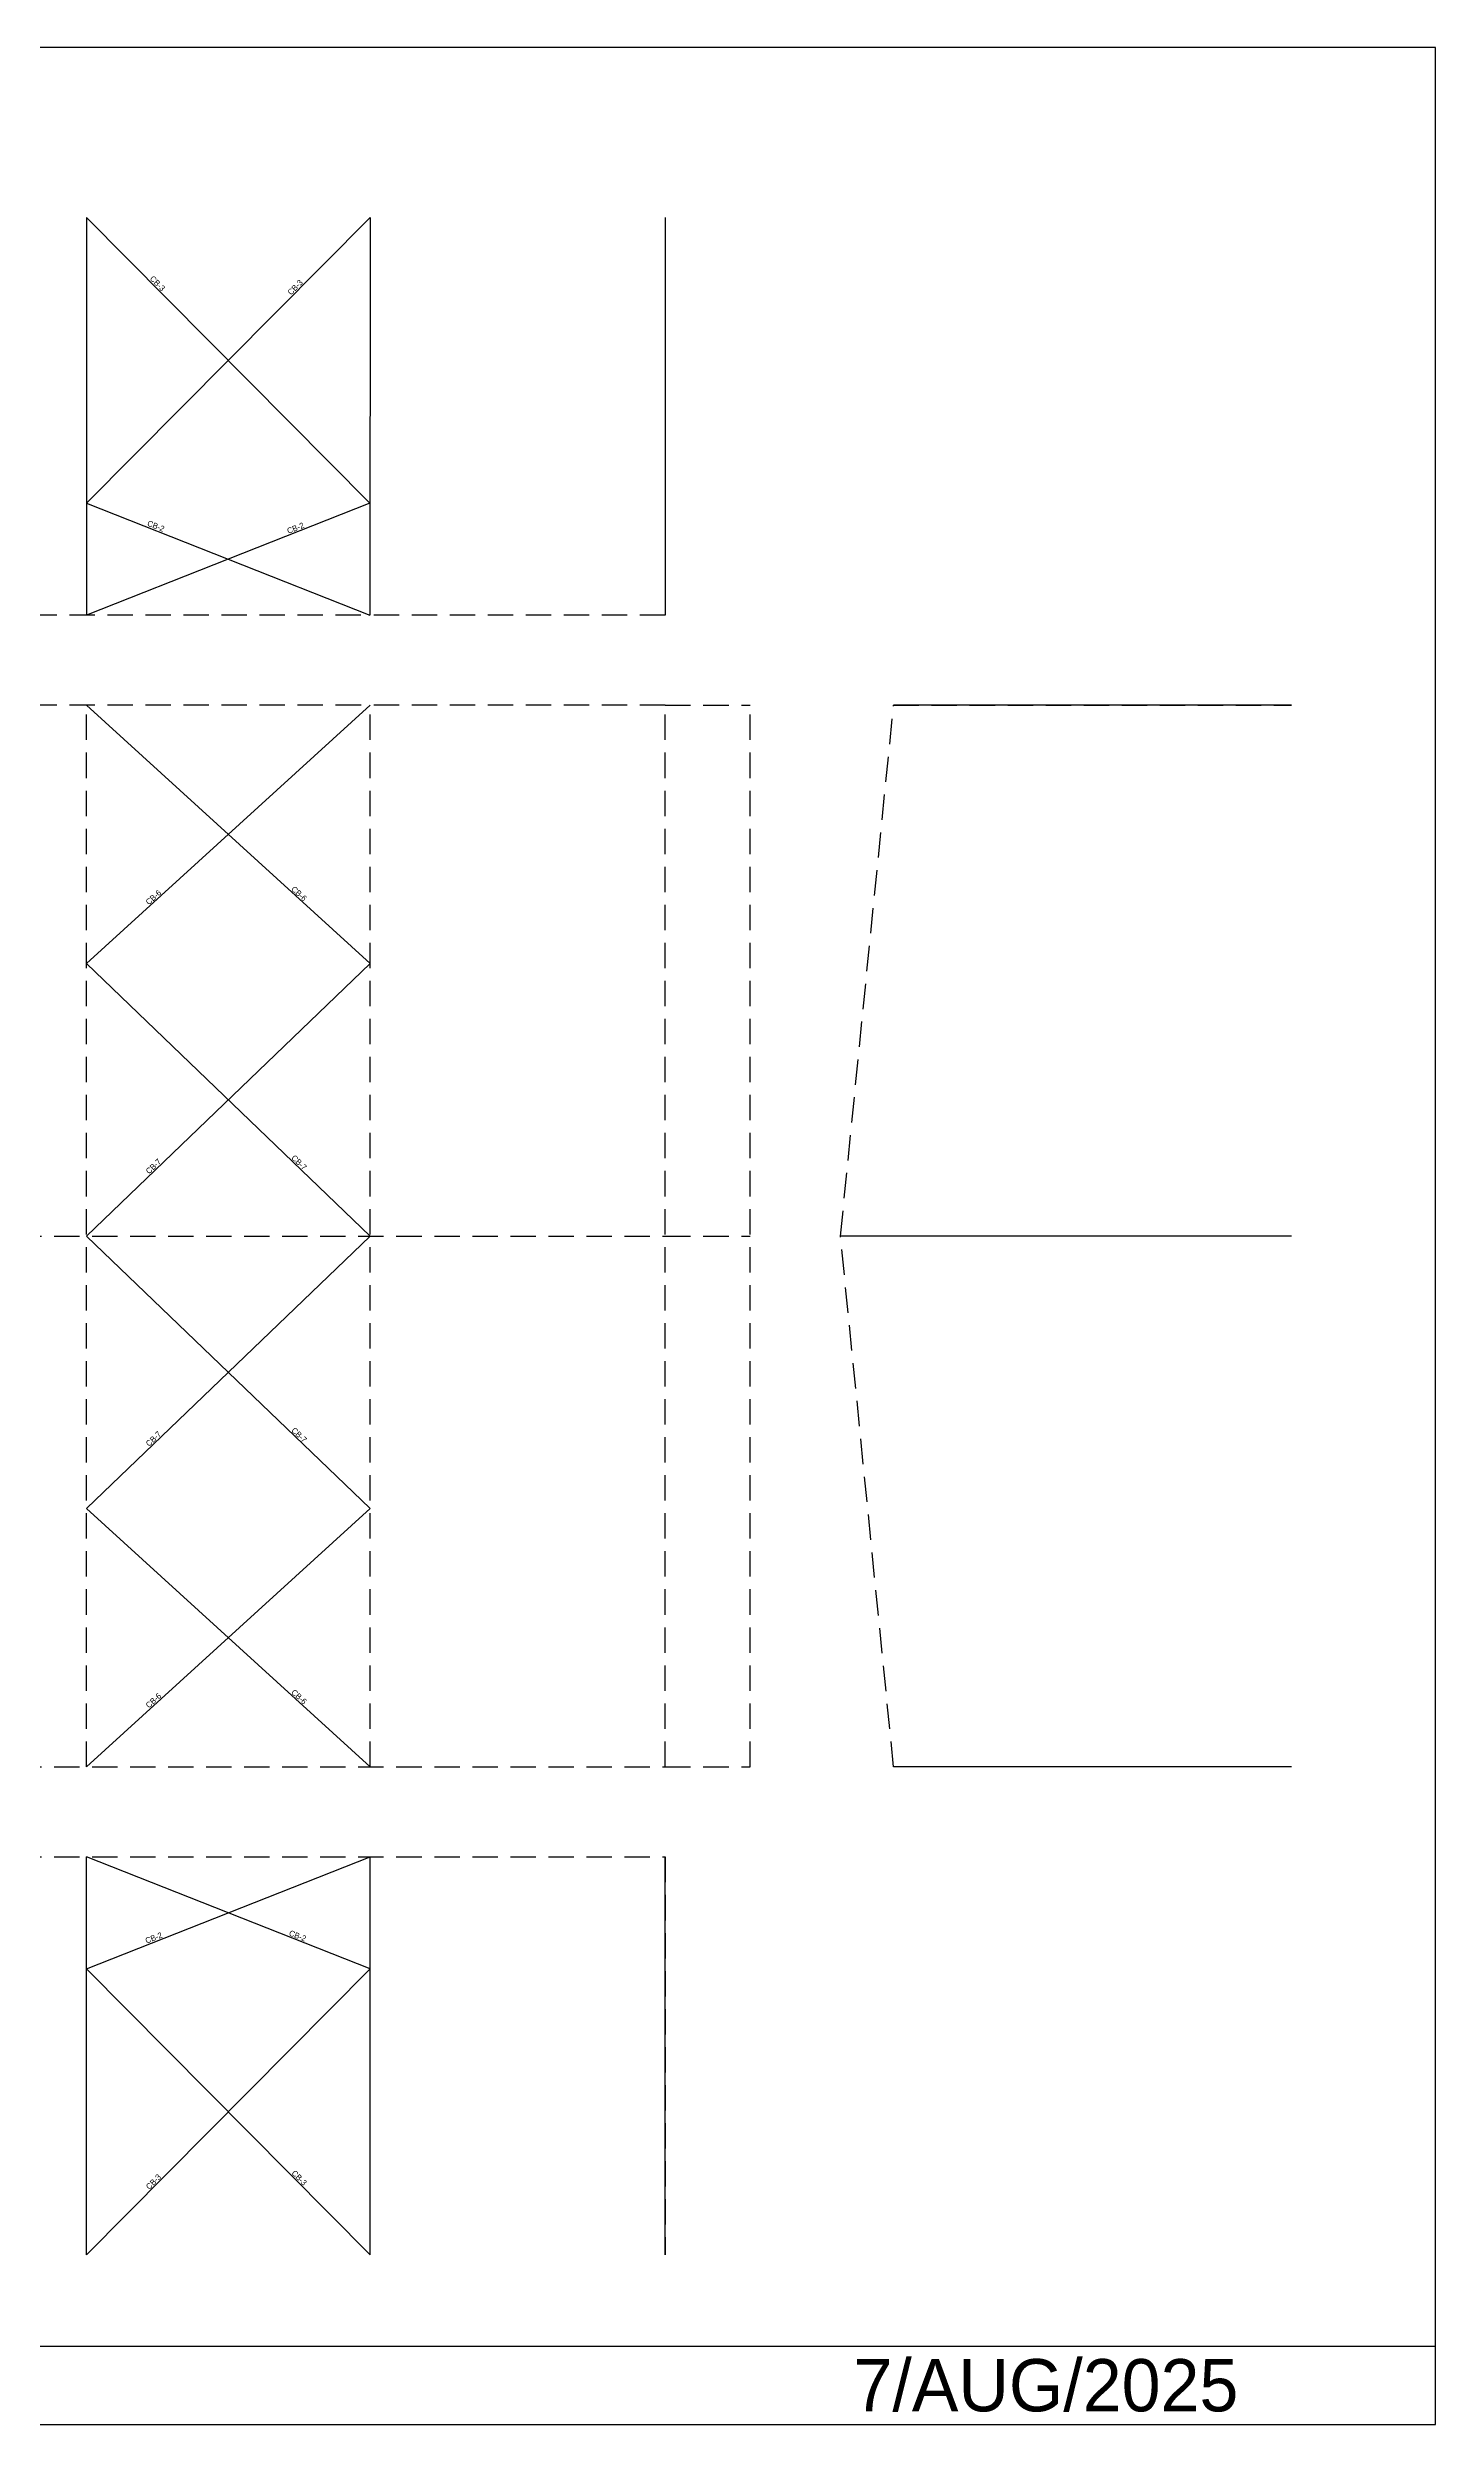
# Model space of a CAD drawing. Extents: x -14502 to 52587, y -13979 to 36394.
# Drawn here: x 23210 to 52587, y -13922 to 36394 of the extents above; entities that cross this region are included whole.
import ezdxf

# ---------------------------------------------------------------- set-up
doc = ezdxf.new("R2010")
doc.units = 0
doc.linetypes.add('CONTIN', pattern=[0])
doc.linetypes.add('DASHED', pattern=[805.05, 536.7, -268.35])
doc.layers.get('0').update_dxf_attribs({"linetype": 'CONTIN'})
for name, color, linetype in [('16', 7, 'CONTIN'), ('23', 7, 'DASHED'), ('3', 7, 'CONTIN'), ('4', 5, 'CONTIN'), ('8', 5, 'DASHED')]:
    doc.layers.add(name, color=color, linetype=linetype)

msp = doc.modelspace()

# ---------------------------------------------------------------- linework, layer by layer
for p, q in [((52586.668, 36394.324), (-14501.67, 36394.324)), ((52586.668, -13921.93), (52586.668, 36394.324)), ((-14501.67, -12261.493), (52586.668, -12261.493)), ((-14501.67, -13921.93), (52586.668, -13921.93))]:
    msp.add_line(p, q)
at = {"layer": '23'}
for p, q in [((24035, 0), (24035, 22470)), ((30035, 0), (30035, 22470))]:
    msp.add_line(p, q, dxfattribs=at)
at = {"layer": '3'}
for p, q in [((30035, 32799.109), (24034.602, 26749.504)), ((24035, 32799.508), (30034.6, 26749.111)), ((30034.6, 26749.111), (24034.445, 24379.508)), ((24034.602, 26749.504), (30034.445, 24379.109)), ((24035, 22470), (30035, 17001.799)), ((30035, 22470), (24035, 17001.799)), ((24035, 17001.799), (30035, 11235)), ((30035, 17001.799), (24035, 11235)), ((24035, 11235), (30035, 5468.2)), ((30035, 11235), (24035, 5468.2)), ((24035, 5468.2), (30035, 0)), ((30035, 5468.2), (24035, 0)), ((24035, -4278.7), (30035, -1908.7)), ((30035, -4278.7), (24035, -1908.7)), ((24035, -10328.699), (30035, -4278.7)), ((30035, -10328.699), (24035, -4278.7))]:
    msp.add_line(p, q, dxfattribs=at)
at = {"layer": '4'}
for p, q in [((24035, 32799.508), (24034.445, 24379.508)), ((30035, 32799.109), (30034.445, 24379.109)), ((36285, 32798.699), (36284.445, 24378.697)), ((49537.199, 22470), (41117.199, 22470)), ((49537.199, 11235), (39993.699, 11234.999)), ((49537.199, 0), (41117.199, 0)), ((24035, -10328.699), (24035, -1908.7)), ((30035, -10328.699), (30035, -1908.7)), ((36285, -10328.699), (36285, -1908.7))]:
    msp.add_line(p, q, dxfattribs=at)
at = {"layer": '8'}
for p, q in [((36285, 32798.699), (36284.445, 24378.697)), ((36284.445, 24378.697), (-0.555, 24381.092)), ((36285, 22470), (0, 22470)), ((36285, 0), (36285, 22470)), ((36285, 22470), (38085, 22470)), ((38085, 0), (38085, 22470)), ((39993.699, 11234.999), (41117.199, 22470)), ((41117.199, 22470), (49537.199, 22470)), ((0, 11235), (36285, 11235)), ((36285, 11235), (38085, 11235)), ((41117.199, 0), (39993.699, 11234.999)), ((0, 0), (36285, 0)), ((36285, 0), (38085, 0)), ((49537.199, 0), (41117.199, 0)), ((0, -1908.7), (36285, -1908.7)), ((36285, -1908.7), (36285, -10328.699))]:
    msp.add_line(p, q, dxfattribs=at)

# ---------------------------------------------------------------- texts
msp.add_text(' 7/AUG/2025', height=1106.958).set_placement((39856.656, -13645.19))
at = {"layer": '16'}
for s, rotation, p in [('CB-3', 314.758, (25363.211, 31490.533)), ('CB-3', 45.234, (28363.186, 31144.064)), ('CB-2', 338.442, (25307.781, 26276.984)), ('CB-2', 21.55, (28307.77, 26097.625)), ('CB-6', -42.345, (28354.781, 18563.578)), ('CB-6', 42.345, (25354.777, 18235.08)), ('CB-7', 43.865, (25359.197, 12538.211)), ('CB-7', -43.865, (28359.199, 12876.151)), ('CB-7', 43.865, (25359.197, 6771.41)), ('CB-7', -43.865, (28359.199, 7109.351)), ('CB-6', 42.345, (25354.777, 1233.281)), ('CB-6', -42.345, (28354.781, 1561.779)), ('CB-2', 21.554, (25308.211, -3745.301)), ('CB-2', 338.446, (28308.213, -3566.138)), ('CB-3', 314.762, (28363.297, -8612.585)), ('CB-3', 45.238, (25363.297, -8958.854))]:
    msp.add_text(s, height=121.92, rotation=rotation, dxfattribs=at).set_placement(p)

doc.saveas('drawing.dxf')
